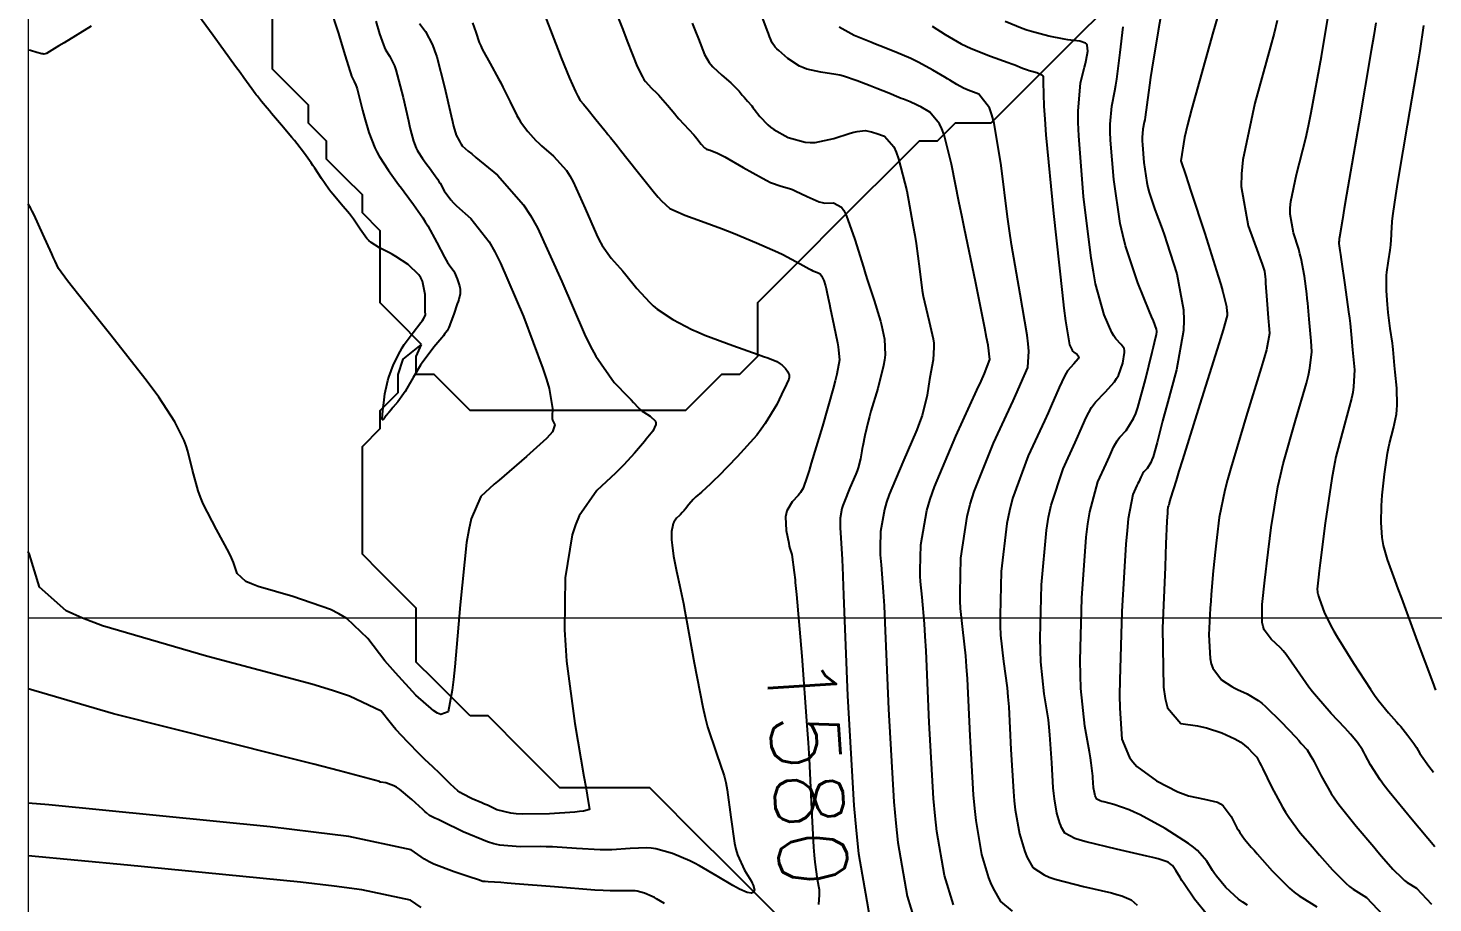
# Model space of a CAD drawing. Header units: metres. Extents: x 837117 to 838477, y 1189012 to 1191015.
# Drawn here: x 837476.5 to 837554.7, y 1189198 to 1189246.7 of the extents above; entities that cross this region are included whole.
import ezdxf

# ---------------------------------------------------------------- set-up
doc = ezdxf.new("R2010")
doc.units = ezdxf.units.M
doc.header["$LTSCALE"] = 0.3
doc.layers.add('COORD', color=7, linetype='Continuous', lineweight=20)
doc.layers.add('DRENAJE', color=5, linetype='Continuous', lineweight=25)
doc.layers.add('COTAS 10', color=1, linetype='Continuous')
doc.layers.add('COTAS INT', color=252, linetype='Continuous')
doc.styles.get("Standard").update_dxf_attribs({"font": 'simplex.shx'})

msp = doc.modelspace()

# ---------------------------------------------------------------- linework, layer by layer
at = {"layer": 'COORD'}
msp.add_line((837476.514, 1189213.872), (838476.514, 1189213.872), dxfattribs=at)
msp.add_lwpolyline([(837476.514, 1189013.872), (838476.514, 1189013.872), (838476.514, 1191013.872), (837476.514, 1191013.872)], close=True, dxfattribs=at)
at = {"layer": 'COTAS 10'}
for points, elevation in [([(837505.187, 1189247.647), (837505.873, 1189245.851), (837506.038, 1189245.43), (837506.191, 1189245.042), (837506.652, 1189243.915), (837506.978, 1189243.169), (837507.047, 1189243.022), (837507.106, 1189242.9), (837507.243, 1189242.671), (837507.422, 1189242.472), (837507.509, 1189242.368), (837507.611, 1189242.244), (837508.115, 1189241.62), (837508.61, 1189241.002), (837508.707, 1189240.882), (837508.787, 1189240.783), (837508.929, 1189240.611), (837509.173, 1189240.304), (837509.317, 1189240.121), (837509.494, 1189239.895), (837510.409, 1189238.727), (837511.378, 1189237.531), (837511.588, 1189237.287), (837511.774, 1189237.082), (837512.236, 1189236.66), (837512.686, 1189236.447), (837512.864, 1189236.374), (837513.066, 1189236.295), (837513.986, 1189235.959), (837515.109, 1189235.545), (837515.438, 1189235.417), (837515.775, 1189235.283), (837517.058, 1189234.75), (837518.243, 1189234.224), (837518.518, 1189234.094), (837518.771, 1189233.97), (837519.493, 1189233.582), (837519.988, 1189233.299), (837520.097, 1189233.242), (837520.193, 1189233.194), (837520.442, 1189233.102), (837520.599, 1189233.014), (837520.638, 1189232.971), (837520.675, 1189232.919), (837520.795, 1189232.66), (837520.89, 1189232.357), (837520.912, 1189232.277), (837520.932, 1189232.2), (837520.99, 1189231.934), (837521.074, 1189231.509), (837521.112, 1189231.331), (837521.155, 1189231.126), (837521.362, 1189230.169), (837521.559, 1189229.187), (837521.596, 1189228.967), (837521.626, 1189228.769), (837521.672, 1189228.242), (837521.525, 1189227.444), (837521.433, 1189227.076), (837521.319, 1189226.643), (837520.721, 1189224.549), (837520.106, 1189222.491), (837519.981, 1189222.082), (837519.875, 1189221.742), (837519.654, 1189221.094), (837519.502, 1189220.859), (837519.439, 1189220.779), (837519.367, 1189220.693), (837519.032, 1189220.328), (837518.744, 1189219.837), (837518.701, 1189219.672), (837518.675, 1189219.494), (837518.713, 1189218.744), (837518.846, 1189218.03), (837518.88, 1189217.875), (837518.912, 1189217.739), (837519.016, 1189217.399), (837519.158, 1189216.4), (837519.2, 1189216.002), (837519.215, 1189215.847), (837519.278, 1189215.174), (837519.569, 1189211.748), (837519.859, 1189207.882), (837519.923, 1189206.931), (837519.979, 1189206.033), (837520.122, 1189203.223), (837520.228, 1189201.123), (837520.261, 1189200.673), (837520.295, 1189200.28), (837520.433, 1189199.335), (837520.534, 1189198.769), (837520.547, 1189198.615), (837520.552, 1189198.463), (837520.513, 1189197.924)], 1580), ([(837526.837, 1189246.8), (837527.555, 1189246.34), (837528.448, 1189245.83), (837528.717, 1189245.698), (837528.996, 1189245.57), (837530.082, 1189245.14), (837531.055, 1189244.792), (837531.262, 1189244.716), (837531.442, 1189244.648), (837531.867, 1189244.475), (837532.14, 1189244.366), (837532.224, 1189244.339), (837532.312, 1189244.313), (837532.659, 1189244.228), (837532.938, 1189244.097), (837532.983, 1189244.042), (837533.015, 1189243.979), (837533.01, 1189243.683), (837533.041, 1189242.349), (837533.094, 1189241.632), (837533.167, 1189240.764), (837533.59, 1189236.374), (837534.059, 1189231.985), (837534.161, 1189231.118), (837534.25, 1189230.401), (837534.471, 1189229.071), (837534.623, 1189228.778), (837534.669, 1189228.715), (837534.717, 1189228.661), (837534.903, 1189228.53), (837534.993, 1189228.404), (837534.981, 1189228.352), (837534.951, 1189228.294), (837534.709, 1189228.022), (837534.372, 1189227.624), (837534.282, 1189227.486), (837534.195, 1189227.336), (837533.893, 1189226.693), (837533.454, 1189225.67), (837533.28, 1189225.28), (837533.083, 1189224.844), (837532.179, 1189222.885), (837531.308, 1189220.526), (837531.131, 1189219.838), (837530.982, 1189219.134), (837530.674, 1189216.465), (837530.616, 1189214.011), (837530.624, 1189213.442), (837530.643, 1189212.921), (837530.8, 1189211.441), (837531.001, 1189209.982), (837531.049, 1189209.476), (837531.092, 1189208.924), (837531.219, 1189206.56), (837531.354, 1189204.222), (837531.402, 1189203.687), (837531.455, 1189203.201), (837531.689, 1189201.85), (837531.965, 1189200.937), (837532.046, 1189200.726), (837532.128, 1189200.533), (837532.439, 1189199.991), (837533.067, 1189199.571), (837533.349, 1189199.455), (837533.677, 1189199.341), (837535.253, 1189198.931), (837536.805, 1189198.568), (837537.118, 1189198.484), (837537.382, 1189198.406), (837537.914, 1189198.183), (837538.24, 1189197.882)], 1590), ([(837546.034, 1189247.124), (837545.862, 1189246.42), (837545.669, 1189245.665), (837544.796, 1189242.52), (837544.122, 1189239.358), (837544.055, 1189238.593), (837544.039, 1189237.877), (837544.411, 1189235.691), (837544.984, 1189234.164), (837545.094, 1189233.864), (837545.184, 1189233.617), (837545.335, 1189233.168), (837545.364, 1189232.859), (837545.377, 1189232.701), (837545.392, 1189232.511), (837545.465, 1189231.563), (837545.541, 1189230.574), (837545.558, 1189230.358), (837545.573, 1189230.168), (837545.614, 1189229.693), (837545.432, 1189228.796), (837545.308, 1189228.34), (837545.151, 1189227.794), (837544.317, 1189225.074), (837543.45, 1189222.201), (837543.273, 1189221.56), (837543.123, 1189220.985), (837542.808, 1189219.464), (837542.674, 1189218.347), (837542.638, 1189218.026), (837542.602, 1189217.701), (837542.476, 1189216.486), (837542.365, 1189215.182), (837542.339, 1189214.801), (837542.314, 1189214.411), (837542.238, 1189212.929), (837542.304, 1189211.61), (837542.369, 1189211.323), (837542.454, 1189211.069), (837542.929, 1189210.434), (837543.518, 1189210.061), (837543.676, 1189209.972), (837543.83, 1189209.89), (837544.369, 1189209.646), (837544.976, 1189209.285), (837545.175, 1189209.129), (837545.387, 1189208.948), (837546.262, 1189208.092), (837547.067, 1189207.234), (837547.234, 1189207.052), (837547.378, 1189206.894), (837547.698, 1189206.526), (837547.917, 1189206.177), (837547.997, 1189206.032), (837548.085, 1189205.866), (837548.475, 1189205.091), (837549.045, 1189204.105), (837549.248, 1189203.806), (837549.469, 1189203.496), (837550.431, 1189202.281), (837551.406, 1189201.131), (837551.636, 1189200.862), (837551.848, 1189200.615), (837552.472, 1189199.898), (837552.984, 1189199.384), (837553.126, 1189199.265), (837553.269, 1189199.155), (837553.785, 1189198.839), (837554.627, 1189197.94)], 1600), ([(837511.938, 1189197.99), (837511.492, 1189198.247), (837511.37, 1189198.31), (837511.25, 1189198.369), (837510.826, 1189198.55), (837510.409, 1189198.665), (837510.294, 1189198.682), (837510.179, 1189198.693), (837509.765, 1189198.68), (837508.909, 1189198.68), (837508.515, 1189198.7), (837508.053, 1189198.728), (837505.819, 1189198.9), (837503.624, 1189199.084), (837503.186, 1189199.119), (837502.822, 1189199.148), (837502.124, 1189199.196), (837501.948, 1189199.202), (837501.913, 1189199.204), (837501.885, 1189199.206), (837501.832, 1189199.214), (837501.578, 1189199.299), (837501.422, 1189199.35), (837501.229, 1189199.413), (837500.223, 1189199.737), (837499.097, 1189200.171), (837498.828, 1189200.303), (837498.578, 1189200.44), (837497.831, 1189200.974), (837494.36, 1189201.701), (837492.392, 1189201.959), (837489.988, 1189202.242), (837477.671, 1189203.466), (837476.514, 1189203.572)], 1580)]:
    msp.add_lwpolyline(points, dxfattribs=dict(at, elevation=elevation))
at = {"layer": 'COTAS INT'}
for points, elevation in [([(837543.716, 1189250.76), (837542.475, 1189246.483), (837541.261, 1189242.162), (837541.039, 1189241.31), (837540.868, 1189240.607), (837540.664, 1189239.313), (837540.943, 1189238.496), (837541.076, 1189238.095), (837541.233, 1189237.617), (837542.002, 1189235.259), (837542.752, 1189232.9), (837542.897, 1189232.423), (837543.016, 1189232.021), (837543.216, 1189231.206), (837543.237, 1189230.935), (837543.242, 1189230.877), (837543.246, 1189230.826), (837543.256, 1189230.702), (837543.028, 1189229.899), (837542.881, 1189229.42), (837542.698, 1189228.829), (837541.738, 1189225.768), (837540.759, 1189222.662), (837540.565, 1189222.042), (837540.404, 1189221.527), (837540.1, 1189220.536), (837540.029, 1189220.282), (837540.015, 1189220.231), (837540.003, 1189220.188), (837539.981, 1189220.106), (837539.975, 1189220.083), (837539.971, 1189220.073), (837539.965, 1189220.064), (837539.96, 1189220.058), (837539.957, 1189220.055), (837539.955, 1189220.05), (837539.951, 1189220.042), (837539.949, 1189220.036), (837539.942, 1189220.021), (837539.93, 1189219.894), (837539.926, 1189219.819), (837539.921, 1189219.727), (837539.898, 1189219.255), (837539.844, 1189217.988), (837539.82, 1189217.396), (837539.792, 1189216.699), (837539.655, 1189213.309), (837539.711, 1189210.017), (837539.804, 1189209.381), (837539.931, 1189208.865), (837540.668, 1189207.997), (837541.6, 1189207.864), (837541.85, 1189207.81), (837542.096, 1189207.75), (837542.953, 1189207.473), (837543.686, 1189207.148), (837543.853, 1189207.057), (837544.004, 1189206.966), (837544.422, 1189206.634), (837544.686, 1189206.352), (837544.742, 1189206.292), (837544.789, 1189206.24), (837544.894, 1189206.119), (837545.053, 1189205.825), (837545.135, 1189205.664), (837545.233, 1189205.469), (837545.72, 1189204.476), (837546.327, 1189203.344), (837546.5, 1189203.06), (837546.675, 1189202.79), (837547.323, 1189201.92), (837548, 1189201.126), (837548.193, 1189200.903), (837548.388, 1189200.678), (837549.111, 1189199.853), (837549.852, 1189199.11), (837550.057, 1189198.936), (837550.263, 1189198.777), (837551.01, 1189198.32), (837552.228, 1189197.02)], 1598), ([(837539.767, 1189248.581), (837539.416, 1189246.544), (837539.066, 1189244.419), (837538.991, 1189243.947), (837538.926, 1189243.526), (837538.774, 1189242.425), (837538.687, 1189241.748), (837538.663, 1189241.593), (837538.64, 1189241.454), (837538.56, 1189241.07), (837538.519, 1189240.61), (837538.522, 1189240.422), (837538.531, 1189240.207), (837538.611, 1189239.214), (837538.776, 1189238.107), (837538.839, 1189237.82), (837538.908, 1189237.542), (837539.218, 1189236.611), (837539.625, 1189235.529), (837539.755, 1189235.155), (837539.892, 1189234.749), (837540.452, 1189233.017), (837540.82, 1189231.018), (837540.836, 1189230.444), (837540.815, 1189229.861), (837540.432, 1189227.682), (837539.886, 1189225.7), (837539.762, 1189225.24), (837539.65, 1189224.82), (837539.347, 1189223.627), (837539.126, 1189222.834), (837539.066, 1189222.667), (837539.007, 1189222.522), (837538.797, 1189222.187), (837538.617, 1189221.999), (837538.576, 1189221.947), (837538.539, 1189221.896), (837538.439, 1189221.711), (837538.327, 1189221.449), (837538.282, 1189221.349), (837538.232, 1189221.238), (837538.001, 1189220.737), (837537.744, 1189219.39), (837537.678, 1189218.744), (837537.613, 1189217.981), (837537.394, 1189214.24), (837537.268, 1189210.403), (837537.262, 1189209.579), (837537.268, 1189208.859), (837537.393, 1189207.118), (837537.813, 1189206.114), (837538.004, 1189205.858), (837538.229, 1189205.612), (837539.312, 1189204.804), (837540.512, 1189204.195), (837540.811, 1189204.075), (837541.094, 1189203.976), (837541.997, 1189203.794), (837542.713, 1189203.618), (837542.88, 1189203.523), (837543.033, 1189203.409), (837543.47, 1189202.827), (837543.795, 1189202.199), (837543.878, 1189202.055), (837543.957, 1189201.925), (837544.215, 1189201.56), (837544.594, 1189201.121), (837544.75, 1189200.943), (837544.927, 1189200.741), (837545.751, 1189199.807), (837546.72, 1189198.835), (837546.989, 1189198.608), (837547.258, 1189198.4), (837548.235, 1189197.801)], 1596), ([(837493.379, 1189247.637), (837493.699, 1189246.671), (837493.785, 1189246.402), (837493.869, 1189246.131), (837494.164, 1189245.145), (837494.413, 1189244.324), (837494.469, 1189244.157), (837494.52, 1189244.017), (837494.654, 1189243.73), (837494.759, 1189243.516), (837494.791, 1189243.422), (837494.824, 1189243.313), (837494.955, 1189242.794), (837495.119, 1189242.128), (837495.174, 1189241.926), (837495.233, 1189241.716), (837495.478, 1189240.895), (837495.811, 1189240.038), (837495.924, 1189239.806), (837496.047, 1189239.576), (837496.568, 1189238.765), (837497.135, 1189237.991), (837497.288, 1189237.786), (837497.439, 1189237.583), (837497.965, 1189236.883), (837498.477, 1189236.146), (837498.618, 1189235.921), (837498.759, 1189235.686), (837499.264, 1189234.761), (837499.691, 1189233.951), (837499.782, 1189233.789), (837499.861, 1189233.653), (837500.05, 1189233.386), (837500.171, 1189233.231), (837500.208, 1189233.166), (837500.247, 1189233.091), (837500.398, 1189232.739), (837500.52, 1189232.36), (837500.54, 1189232.268), (837500.554, 1189232.181), (837500.555, 1189231.916), (837500.479, 1189231.602), (837500.444, 1189231.486), (837500.404, 1189231.356), (837500.209, 1189230.78), (837500.011, 1189230.235), (837499.969, 1189230.125), (837499.932, 1189230.032), (837499.844, 1189229.846), (837499.698, 1189229.664), (837499.625, 1189229.574), (837499.538, 1189229.468), (837499.104, 1189228.943), (837498.607, 1189228.298), (837498.48, 1189228.117), (837498.358, 1189227.933), (837497.954, 1189227.259), (837497.593, 1189226.634), (837497.498, 1189226.482), (837497.404, 1189226.339), (837497.084, 1189225.899), (837496.823, 1189225.577), (837496.766, 1189225.509), (837496.716, 1189225.449), (837496.595, 1189225.31), (837496.508, 1189225.21), (837496.481, 1189225.175), (837496.452, 1189225.137), (837496.336, 1189224.975), (837496.244, 1189224.897), (837496.23, 1189224.913), (837496.222, 1189224.945), (837496.235, 1189225.196), (837496.285, 1189225.588), (837496.3, 1189225.709), (837496.316, 1189225.835), (837496.377, 1189226.338), (837496.49, 1189226.917), (837496.539, 1189227.092), (837496.594, 1189227.273), (837496.858, 1189227.979), (837497.215, 1189228.708), (837497.33, 1189228.903), (837497.451, 1189229.095), (837497.947, 1189229.765), (837498.38, 1189230.31), (837498.463, 1189230.422), (837498.528, 1189230.519), (837498.628, 1189230.729), (837498.621, 1189230.967), (837498.619, 1189231.081), (837498.617, 1189231.216), (837498.61, 1189231.874), (837498.46, 1189232.612), (837498.369, 1189232.796), (837498.255, 1189232.972), (837497.663, 1189233.533), (837496.973, 1189233.985), (837496.798, 1189234.091), (837496.629, 1189234.189), (837496.076, 1189234.475), (837495.6, 1189234.773), (837495.479, 1189234.879), (837495.364, 1189234.995), (837494.99, 1189235.499), (837494.623, 1189236.06), (837494.512, 1189236.212), (837494.396, 1189236.362), (837493.945, 1189236.893), (837493.487, 1189237.429), (837493.367, 1189237.582), (837493.249, 1189237.738), (837492.85, 1189238.319), (837492.471, 1189238.897), (837492.367, 1189239.051), (837492.263, 1189239.202), (837491.891, 1189239.723), (837491.471, 1189240.272), (837491.337, 1189240.44), (837491.195, 1189240.614), (837490.621, 1189241.303), (837490.07, 1189241.951), (837489.944, 1189242.1), (837489.829, 1189242.236), (837489.508, 1189242.615), (837489.275, 1189242.901), (837489.215, 1189242.977), (837489.158, 1189243.053), (837488.968, 1189243.316), (837488.529, 1189243.926), (837488.315, 1189244.221), (837488.061, 1189244.569), (837486.807, 1189246.281), (837485.583, 1189247.951)], 1572), ([(837554.812, 1189201.137), (837553.539, 1189202.641), (837552.264, 1189204.202), (837551.995, 1189204.552), (837551.763, 1189204.867), (837551.229, 1189205.706), (837550.937, 1189206.263), (837550.858, 1189206.4), (837550.78, 1189206.529), (837550.502, 1189206.932), (837550.111, 1189207.396), (837549.961, 1189207.564), (837549.794, 1189207.749), (837549.038, 1189208.56), (837548.214, 1189209.494), (837548.003, 1189209.756), (837547.8, 1189210.021), (837547.127, 1189210.99), (837546.528, 1189211.847), (837546.37, 1189212.041), (837546.217, 1189212.217), (837545.694, 1189212.692), (837545.315, 1189213.203), (837545.252, 1189213.399), (837545.208, 1189213.62), (837545.202, 1189214.62), (837545.348, 1189215.981), (837545.4, 1189216.431), (837545.457, 1189216.912), (837545.703, 1189218.912), (837546.079, 1189221.165), (837546.217, 1189221.806), (837546.37, 1189222.455), (837547.047, 1189224.858), (837547.66, 1189226.936), (837547.773, 1189227.379), (837547.86, 1189227.766), (837547.971, 1189228.683), (837547.918, 1189229.293), (837547.902, 1189229.485), (837547.885, 1189229.686), (837547.822, 1189230.499), (837547.74, 1189231.399), (837547.712, 1189231.657), (837547.681, 1189231.918), (837547.551, 1189232.891), (837547.368, 1189233.867), (837547.304, 1189234.13), (837547.234, 1189234.39), (837546.934, 1189235.303), (837546.757, 1189236.345), (837546.764, 1189236.686), (837546.797, 1189237.05), (837547.118, 1189238.556), (837547.622, 1189240.571), (837547.77, 1189241.256), (837547.921, 1189241.996), (837548.497, 1189245.125), (837548.992, 1189248.022)], 1602), ([(837495.869, 1189247.091), (837496.08, 1189246.387), (837496.291, 1189245.762), (837496.351, 1189245.618), (837496.413, 1189245.487), (837496.645, 1189245.12), (837496.903, 1189244.596), (837496.981, 1189244.366), (837497.063, 1189244.1), (837497.382, 1189242.829), (837497.678, 1189241.538), (837497.745, 1189241.258), (837497.805, 1189241.012), (837497.97, 1189240.402), (837498.119, 1189240.017), (837498.17, 1189239.913), (837498.225, 1189239.81), (837498.459, 1189239.445), (837498.714, 1189239.098), (837498.782, 1189239.006), (837498.85, 1189238.915), (837499.086, 1189238.6), (837499.316, 1189238.269), (837499.38, 1189238.168), (837499.443, 1189238.063), (837499.67, 1189237.648), (837500.035, 1189237.141), (837500.186, 1189236.978), (837500.358, 1189236.806), (837501.158, 1189236.101), (837502.179, 1189234.798), (837502.491, 1189234.249), (837502.815, 1189233.618), (837504.089, 1189230.657), (837505.162, 1189227.745), (837505.36, 1189227.145), (837505.514, 1189226.634), (837505.709, 1189225.533), (837505.675, 1189225.079), (837505.684, 1189224.975), (837505.701, 1189224.882), (837505.83, 1189224.626), (837505.7, 1189224.237), (837505.554, 1189224.06), (837505.36, 1189223.854), (837504.263, 1189222.856), (837503.014, 1189221.79), (837502.725, 1189221.54), (837502.459, 1189221.309), (837501.704, 1189220.636), (837501.165, 1189219.379), (837501.036, 1189218.78), (837500.916, 1189218.072), (837500.556, 1189214.605), (837500.269, 1189211.15), (837500.196, 1189210.448), (837500.124, 1189209.858), (837499.888, 1189208.646), (837499.477, 1189208.493), (837499.297, 1189208.569), (837499.087, 1189208.696), (837498.086, 1189209.584), (837496.954, 1189210.81), (837496.662, 1189211.15), (837496.378, 1189211.491), (837495.43, 1189212.724), (837494.246, 1189213.835), (837493.815, 1189214.098), (837493.338, 1189214.342), (837491.241, 1189215.065), (837489.312, 1189215.624), (837488.941, 1189215.765), (837488.64, 1189215.901), (837488.144, 1189216.342), (837487.947, 1189216.963), (837487.836, 1189217.212), (837487.699, 1189217.494), (837486.997, 1189218.793), (837486.267, 1189220.222), (837486.112, 1189220.587), (837485.978, 1189220.939), (837485.663, 1189222.095), (837485.404, 1189223.159), (837485.304, 1189223.452), (837485.192, 1189223.743), (837484.688, 1189224.79), (837483.788, 1189226.161), (837483.426, 1189226.658), (837483.016, 1189227.205), (837481.128, 1189229.605), (837479.337, 1189231.836), (837478.988, 1189232.277), (837478.702, 1189232.641), (837478.198, 1189233.32), (837478.013, 1189233.721), (837477.927, 1189233.91), (837477.827, 1189234.134), (837477.343, 1189235.226), (837476.85, 1189236.301), (837476.744, 1189236.514), (837476.652, 1189236.691), (837476.514, 1189236.898)], 1574), ([(837501.243, 1189246.996), (837501.435, 1189246.473), (837501.623, 1189245.902), (837501.703, 1189245.719), (837501.794, 1189245.524), (837502.223, 1189244.731), (837502.701, 1189243.875), (837502.824, 1189243.642), (837502.943, 1189243.41), (837503.339, 1189242.586), (837503.713, 1189241.839), (837503.819, 1189241.656), (837503.926, 1189241.483), (837504.319, 1189240.943), (837504.782, 1189240.447), (837504.933, 1189240.301), (837505.094, 1189240.151), (837505.758, 1189239.579), (837506.473, 1189238.768), (837506.665, 1189238.468), (837506.856, 1189238.135), (837507.526, 1189236.66), (837508.145, 1189235.207), (837508.303, 1189234.889), (837508.456, 1189234.606), (837508.962, 1189233.888), (837509.467, 1189233.338), (837509.619, 1189233.162), (837509.777, 1189232.975), (837510.392, 1189232.213), (837511.094, 1189231.441), (837511.307, 1189231.248), (837511.528, 1189231.063), (837512.392, 1189230.473), (837513.462, 1189229.929), (837513.813, 1189229.774), (837514.188, 1189229.617), (837515.737, 1189229.032), (837517.149, 1189228.532), (837517.436, 1189228.428), (837517.679, 1189228.339), (837518.18, 1189228.14), (837518.381, 1189228.018), (837518.434, 1189227.977), (837518.486, 1189227.933), (837518.663, 1189227.747), (837518.799, 1189227.565), (837518.825, 1189227.523), (837518.846, 1189227.484), (837518.878, 1189227.376), (837518.873, 1189227.291), (837518.87, 1189227.267), (837518.866, 1189227.244), (837518.846, 1189227.159), (837518.729, 1189226.891), (837518.664, 1189226.753), (837518.585, 1189226.586), (837518.183, 1189225.751), (837517.546, 1189224.684), (837517.318, 1189224.372), (837517.069, 1189224.051), (837515.986, 1189222.832), (837514.934, 1189221.759), (837514.704, 1189221.531), (837514.502, 1189221.334), (837513.993, 1189220.871), (837513.683, 1189220.603), (837513.605, 1189220.529), (837513.53, 1189220.455), (837513.29, 1189220.186), (837513.101, 1189219.952), (837513.059, 1189219.901), (837513.022, 1189219.855), (837512.923, 1189219.735), (837512.831, 1189219.636), (837512.798, 1189219.602), (837512.761, 1189219.567), (837512.602, 1189219.417), (837512.451, 1189219.203), (837512.42, 1189219.127), (837512.393, 1189219.043), (837512.333, 1189218.678), (837512.331, 1189218.216), (837512.341, 1189218.071), (837512.354, 1189217.918), (837512.439, 1189217.303), (837512.56, 1189216.654), (837512.596, 1189216.48), (837512.633, 1189216.308), (837512.775, 1189215.706), (837512.99, 1189214.685), (837513.073, 1189214.249), (837513.165, 1189213.747), (837513.581, 1189211.38), (837514.065, 1189208.902), (837514.2, 1189208.33), (837514.336, 1189207.807), (837514.83, 1189206.333), (837515.256, 1189205.087), (837515.348, 1189204.709), (837515.43, 1189204.316), (837515.633, 1189202.777), (837515.829, 1189201.331), (837515.906, 1189200.997), (837515.993, 1189200.691), (837516.39, 1189199.828), (837516.756, 1189199.246), (837516.823, 1189199.119), (837516.876, 1189199.007), (837516.943, 1189198.721), (837516.863, 1189198.586), (837516.823, 1189198.568), (837516.775, 1189198.558), (837516.538, 1189198.593), (837516.108, 1189198.787), (837515.938, 1189198.879), (837515.747, 1189198.986), (837514.875, 1189199.509), (837513.876, 1189200.083), (837513.605, 1189200.223), (837513.337, 1189200.354), (837512.388, 1189200.759), (837511.457, 1189201.016), (837511.2, 1189201.055), (837510.943, 1189201.08), (837510.018, 1189201.05), (837509, 1189200.975), (837508.684, 1189200.971), (837508.354, 1189200.974), (837507.039, 1189201.046), (837505.699, 1189201.132), (837505.352, 1189201.144), (837505.017, 1189201.15), (837503.895, 1189201.13), (837502.768, 1189201.226), (837502.43, 1189201.305), (837502.08, 1189201.408), (837500.72, 1189201.968), (837499.562, 1189202.54), (837499.339, 1189202.65), (837499.159, 1189202.738), (837498.862, 1189202.882), (837498.697, 1189203.023), (837498.6, 1189203.109), (837498.481, 1189203.216), (837497.865, 1189203.773), (837497.181, 1189204.335), (837497.019, 1189204.446), (837496.869, 1189204.536), (837496.426, 1189204.698), (837496.148, 1189204.731), (837496.102, 1189204.739), (837496.07, 1189204.748), (837496.064, 1189204.777), (837493.846, 1189205.37), (837492.419, 1189205.734), (837490.639, 1189206.185), (837481.275, 1189208.535), (837476.514, 1189209.92)], 1578), ([(837498.307, 1189246.957), (837498.636, 1189246.511), (837499.028, 1189245.762), (837499.14, 1189245.45), (837499.255, 1189245.093), (837499.683, 1189243.422), (837500.053, 1189241.814), (837500.131, 1189241.496), (837500.197, 1189241.232), (837500.347, 1189240.739), (837500.422, 1189240.605), (837500.441, 1189240.569), (837500.459, 1189240.532), (837500.521, 1189240.404), (837500.58, 1189240.287), (837500.596, 1189240.258), (837500.613, 1189240.231), (837500.674, 1189240.147), (837501.013, 1189239.851), (837501.205, 1189239.691), (837501.439, 1189239.497), (837502.638, 1189238.511), (837504.085, 1189236.869), (837504.476, 1189236.261), (837504.862, 1189235.587), (837506.219, 1189232.599), (837507.473, 1189229.656), (837507.794, 1189229.01), (837508.104, 1189228.438), (837509.129, 1189226.984), (837509.913, 1189226.175), (837510.07, 1189226.01), (837510.203, 1189225.871), (837510.467, 1189225.581), (837510.63, 1189225.432), (837510.698, 1189225.382), (837510.777, 1189225.328), (837511.144, 1189225.101), (837511.429, 1189224.819), (837511.455, 1189224.73), (837511.458, 1189224.636), (837511.278, 1189224.259), (837510.923, 1189223.824), (837510.816, 1189223.694), (837510.704, 1189223.56), (837510.27, 1189223.04), (837509.668, 1189222.388), (837509.452, 1189222.171), (837509.213, 1189221.937), (837508.17, 1189220.958), (837507.179, 1189219.555), (837506.973, 1189219.054), (837506.796, 1189218.504), (837506.406, 1189216.113), (837506.37, 1189213.22), (837506.416, 1189212.355), (837506.487, 1189211.461), (837506.948, 1189208.001), (837507.451, 1189205.051), (837507.548, 1189204.48), (837507.627, 1189204.015), (837507.76, 1189203.22), (837507.427, 1189203.122), (837507.211, 1189203.095), (837506.943, 1189203.069), (837505.528, 1189202.976), (837504.008, 1189202.955), (837503.672, 1189202.973), (837503.374, 1189203.002), (837502.607, 1189203.193), (837502.074, 1189203.446), (837501.925, 1189203.514), (837501.774, 1189203.581), (837501.221, 1189203.814), (837500.696, 1189204.076), (837500.562, 1189204.161), (837500.434, 1189204.252), (837500.016, 1189204.623), (837499.633, 1189205.017), (837499.527, 1189205.122), (837499.421, 1189205.225), (837499.041, 1189205.581), (837498.597, 1189206.002), (837498.45, 1189206.145), (837498.293, 1189206.3), (837497.643, 1189206.959), (837496.981, 1189207.671), (837496.817, 1189207.86), (837496.66, 1189208.045), (837496.165, 1189208.682), (837494.406, 1189209.526), (837493.453, 1189209.841), (837492.298, 1189210.192), (837486.444, 1189211.754), (837480.655, 1189213.432), (837479.542, 1189213.856), (837478.641, 1189214.263), (837477.153, 1189215.585), (837476.592, 1189217.396), (837476.514, 1189217.572)], 1576), ([(837480.022, 1189246.796), (837478.518, 1189245.886), (837478.222, 1189245.707), (837477.978, 1189245.559), (837477.534, 1189245.286), (837477.389, 1189245.253), (837477.334, 1189245.256), (837477.273, 1189245.265), (837476.997, 1189245.341), (837476.641, 1189245.442), (837476.528, 1189245.466), (837476.514, 1189245.469)], 1572), ([(837509.317, 1189247.37), (837509.607, 1189246.611), (837509.856, 1189245.965), (837510.41, 1189244.567), (837510.701, 1189243.98), (837510.784, 1189243.845), (837510.869, 1189243.721), (837511.185, 1189243.374), (837511.522, 1189243.06), (837511.62, 1189242.958), (837511.72, 1189242.85), (837512.099, 1189242.403), (837512.502, 1189241.917), (837512.618, 1189241.784), (837512.735, 1189241.652), (837513.568, 1189240.751), (837513.659, 1189240.646), (837513.743, 1189240.548), (837513.978, 1189240.244), (837514.166, 1189240.029), (837514.221, 1189239.988), (837514.276, 1189239.954), (837514.482, 1189239.895), (837514.892, 1189239.744), (837515.076, 1189239.652), (837515.29, 1189239.538), (837516.318, 1189238.944), (837517.387, 1189238.337), (837517.627, 1189238.214), (837517.843, 1189238.111), (837518.42, 1189237.904), (837518.899, 1189237.766), (837519.053, 1189237.707), (837519.216, 1189237.639), (837519.883, 1189237.317), (837520.549, 1189237.032), (837520.713, 1189236.988), (837520.866, 1189236.958), (837521.345, 1189236.974), (837521.781, 1189236.731), (837521.908, 1189236.538), (837522.038, 1189236.29), (837522.532, 1189234.942), (837523.007, 1189233.384), (837523.126, 1189233.004), (837523.239, 1189232.647), (837523.601, 1189231.543), (837523.89, 1189230.628), (837523.956, 1189230.39), (837524.017, 1189230.159), (837524.187, 1189229.378), (837524.209, 1189228.509), (837524.176, 1189228.222), (837524.125, 1189227.914), (837523.802, 1189226.634), (837523.427, 1189225.375), (837523.345, 1189225.081), (837523.271, 1189224.811), (837523.082, 1189224.03), (837522.967, 1189223.447), (837522.939, 1189223.301), (837522.915, 1189223.163), (837522.843, 1189222.719), (837522.717, 1189222.229), (837522.659, 1189222.061), (837522.59, 1189221.879), (837522.254, 1189221.105), (837521.926, 1189220.322), (837521.862, 1189220.134), (837521.809, 1189219.959), (837521.714, 1189219.433), (837521.704, 1189219.038), (837521.706, 1189218.947), (837521.709, 1189218.864), (837521.734, 1189218.626), (837521.816, 1189217.118), (837521.854, 1189216.234), (837521.857, 1189216.172), (837521.9, 1189215.148), (837522.123, 1189209.538), (837522.474, 1189203.436), (837522.601, 1189202.04), (837522.74, 1189200.771), (837523.201, 1189198.106), (837523.349, 1189197.247)], 1582), ([(837513.482, 1189246.979), (837513.664, 1189246.503), (837513.82, 1189246.097), (837514.168, 1189245.22), (837514.423, 1189244.791), (837514.521, 1189244.668), (837514.631, 1189244.543), (837515.127, 1189244.077), (837515.622, 1189243.649), (837515.732, 1189243.549), (837515.83, 1189243.456), (837516.083, 1189243.186), (837516.263, 1189242.968), (837516.315, 1189242.909), (837516.368, 1189242.85), (837516.563, 1189242.638), (837516.788, 1189242.377), (837516.859, 1189242.287), (837516.934, 1189242.189), (837517.236, 1189241.769), (837517.678, 1189241.306), (837517.84, 1189241.18), (837518.021, 1189241.056), (837518.82, 1189240.618), (837519.765, 1189240.346), (837520.037, 1189240.327), (837520.315, 1189240.332), (837521.355, 1189240.551), (837522.276, 1189240.847), (837522.477, 1189240.901), (837522.656, 1189240.943), (837523.111, 1189240.991), (837523.461, 1189240.924), (837523.574, 1189240.893), (837523.694, 1189240.856), (837524.185, 1189240.68), (837524.699, 1189240.086), (837524.834, 1189239.785), (837524.966, 1189239.426), (837525.413, 1189237.638), (837525.781, 1189235.652), (837525.862, 1189235.167), (837525.934, 1189234.71), (837526.12, 1189233.297), (837526.281, 1189232.102), (837526.338, 1189231.782), (837526.4, 1189231.468), (837526.668, 1189230.374), (837526.886, 1189229.401), (837526.917, 1189229.163), (837526.934, 1189228.937), (837526.891, 1189228.235), (837526.763, 1189227.559), (837526.727, 1189227.351), (837526.691, 1189227.134), (837526.559, 1189226.273), (837526.269, 1189225.142), (837526.134, 1189224.755), (837525.975, 1189224.335), (837525.201, 1189222.549), (837524.444, 1189220.743), (837524.295, 1189220.31), (837524.173, 1189219.906), (837523.954, 1189218.691), (837523.932, 1189217.781), (837523.935, 1189217.571), (837523.942, 1189217.378), (837524, 1189216.83), (837524.112, 1189215.334), (837524.153, 1189214.544), (837524.198, 1189213.592), (837524.397, 1189208.793), (837524.694, 1189203.633), (837524.801, 1189202.452), (837524.919, 1189201.379), (837525.434, 1189198.397), (837526.044, 1189196.381)], 1584), ([(837528.017, 1189197.9), (837527.519, 1189199.548), (837527.098, 1189201.986), (837527.001, 1189202.864), (837526.914, 1189203.829), (837526.671, 1189208.049), (837526.496, 1189212.036), (837526.451, 1189212.855), (837526.408, 1189213.55), (837526.267, 1189215.033), (837526.176, 1189215.892), (837526.165, 1189216.194), (837526.16, 1189216.525), (837526.194, 1189217.949), (837526.538, 1189219.853), (837526.729, 1189220.486), (837526.962, 1189221.164), (837528.147, 1189223.993), (837529.325, 1189226.55), (837529.552, 1189227.057), (837529.737, 1189227.476), (837530.047, 1189228.26), (837529.942, 1189229.055), (837529.865, 1189229.481), (837529.767, 1189229.995), (837529.24, 1189232.596), (837528.632, 1189235.533), (837528.484, 1189236.26), (837528.344, 1189236.95), (837527.908, 1189239.128), (837527.493, 1189240.749), (837527.365, 1189241.086), (837527.232, 1189241.375), (837526.706, 1189242.019), (837526.195, 1189242.307), (837526.071, 1189242.373), (837525.956, 1189242.432), (837525.603, 1189242.591), (837525.237, 1189242.736), (837525.113, 1189242.786), (837524.979, 1189242.84), (837524.412, 1189243.069), (837523.759, 1189243.331), (837523.571, 1189243.406), (837523.38, 1189243.482), (837522.662, 1189243.766), (837521.904, 1189244.017), (837521.686, 1189244.072), (837521.466, 1189244.122), (837520.644, 1189244.25), (837519.848, 1189244.42), (837519.643, 1189244.496), (837519.446, 1189244.585), (837518.793, 1189245.01), (837518.291, 1189245.45), (837518.189, 1189245.549), (837518.103, 1189245.637), (837517.926, 1189245.873), (837517.785, 1189246.229), (837517.721, 1189246.394), (837517.647, 1189246.588), (837517.291, 1189247.526)], 1586), ([(837542.164, 1189197.333), (837541.437, 1189198.222), (837540.854, 1189199.077), (837540.732, 1189199.261), (837540.627, 1189199.423), (837540.392, 1189199.816), (837540.253, 1189200.036), (837540.208, 1189200.088), (837540.162, 1189200.136), (837539.974, 1189200.28), (837539.407, 1189200.463), (837539.122, 1189200.536), (837538.782, 1189200.619), (837537.091, 1189200.999), (837535.402, 1189201.406), (837535.063, 1189201.506), (837534.78, 1189201.599), (837534.222, 1189201.89), (837534.036, 1189202.214), (837533.987, 1189202.329), (837533.939, 1189202.455), (837533.774, 1189203.001), (837533.634, 1189203.808), (837533.602, 1189204.099), (837533.573, 1189204.418), (837533.493, 1189205.815), (837533.39, 1189207.368), (837533.347, 1189207.786), (837533.298, 1189208.198), (837533.066, 1189209.644), (837532.877, 1189211.435), (837532.854, 1189212.065), (837532.844, 1189212.754), (837532.914, 1189215.724), (837533.192, 1189218.75), (837533.313, 1189219.473), (837533.454, 1189220.147), (837534.12, 1189222.169), (837534.799, 1189223.642), (837534.947, 1189223.97), (837535.078, 1189224.263), (837535.409, 1189225.032), (837535.703, 1189225.577), (837535.811, 1189225.729), (837535.931, 1189225.881), (837536.461, 1189226.432), (837536.982, 1189227.017), (837537.096, 1189227.189), (837537.197, 1189227.367), (837537.453, 1189228.048), (837537.54, 1189228.64), (837537.535, 1189228.762), (837537.517, 1189228.865), (837537.346, 1189229.086), (837537.046, 1189229.401), (837536.947, 1189229.563), (837536.841, 1189229.758), (837536.401, 1189230.734), (837535.932, 1189232.467), (837535.807, 1189233.139), (837535.685, 1189233.895), (837535.263, 1189237.321), (837534.99, 1189240.707), (837534.961, 1189241.438), (837534.952, 1189242.079), (837535.088, 1189243.649), (837535.314, 1189244.521), (837535.361, 1189244.721), (837535.401, 1189244.905), (837535.491, 1189245.421), (837535.453, 1189245.748), (837535.412, 1189245.813), (837535.359, 1189245.866), (837535.059, 1189245.965), (837534.559, 1189246.024), (837534.381, 1189246.052), (837534.184, 1189246.086), (837533.329, 1189246.253), (837532.365, 1189246.501), (837532.099, 1189246.586), (837531.835, 1189246.678), (837530.888, 1189247.072)], 1592), ([(837551.532, 1189246.995), (837551.414, 1189246.284), (837551.273, 1189245.447), (837550.578, 1189241.37), (837549.9, 1189237.421), (837549.771, 1189236.665), (837549.666, 1189236.055), (837549.499, 1189235.068), (837549.495, 1189235.033), (837549.494, 1189235.022), (837549.494, 1189235.011), (837549.491, 1189234.97), (837549.488, 1189234.925), (837549.486, 1189234.912), (837549.485, 1189234.899), (837549.477, 1189234.85), (837549.47, 1189234.798), (837549.469, 1189234.784), (837549.468, 1189234.768), (837549.468, 1189234.712), (837549.52, 1189234.325), (837549.552, 1189234.102), (837549.591, 1189233.828), (837549.796, 1189232.419), (837550.009, 1189230.904), (837550.054, 1189230.564), (837550.092, 1189230.257), (837550.178, 1189229.434), (837550.229, 1189228.799), (837550.245, 1189228.611), (837550.262, 1189228.418), (837550.329, 1189227.674), (837550.288, 1189226.735), (837550.237, 1189226.419), (837550.169, 1189226.078), (837549.778, 1189224.642), (837549.305, 1189222.829), (837549.186, 1189222.25), (837549.071, 1189221.637), (837548.697, 1189219.147), (837548.423, 1189216.938), (837548.37, 1189216.502), (837548.328, 1189216.142), (837548.263, 1189215.48), (837548.275, 1189215.318), (837548.282, 1189215.275), (837548.29, 1189215.232), (837548.334, 1189215.081), (837548.416, 1189214.856), (837548.449, 1189214.766), (837548.486, 1189214.665), (837548.656, 1189214.201), (837549.026, 1189213.436), (837549.189, 1189213.144), (837549.379, 1189212.819), (837550.282, 1189211.355), (837551.235, 1189209.902), (837551.456, 1189209.584), (837551.659, 1189209.301), (837552.235, 1189208.584), (837552.676, 1189208.1), (837552.794, 1189207.965), (837552.909, 1189207.83), (837553.306, 1189207.338), (837553.643, 1189206.881), (837553.72, 1189206.768), (837553.79, 1189206.661), (837553.983, 1189206.321), (837554.481, 1189205.628), (837554.743, 1189205.299)], 1604), ([(837554.859, 1189209.862), (837554.69, 1189210.308), (837553.848, 1189212.581), (837552.969, 1189214.977), (837552.777, 1189215.5), (837552.608, 1189215.963), (837552.184, 1189217.124), (837551.958, 1189217.906), (837551.914, 1189218.128), (837551.879, 1189218.353), (837551.817, 1189219.187), (837551.84, 1189220.118), (837551.858, 1189220.404), (837551.881, 1189220.701), (837552.007, 1189221.878), (837552.18, 1189223.033), (837552.234, 1189223.317), (837552.289, 1189223.585), (837552.508, 1189224.427), (837552.678, 1189225.22), (837552.702, 1189225.459), (837552.716, 1189225.705), (837552.686, 1189226.665), (837552.606, 1189227.542), (837552.588, 1189227.737), (837552.573, 1189227.912), (837552.535, 1189228.37), (837552.488, 1189228.813), (837552.468, 1189228.978), (837552.444, 1189229.161), (837552.329, 1189229.976), (837552.213, 1189230.866), (837552.189, 1189231.096), (837552.167, 1189231.319), (837552.117, 1189232.067), (837552.116, 1189232.751), (837552.125, 1189232.934), (837552.138, 1189233.114), (837552.222, 1189233.739), (837552.316, 1189234.33), (837552.336, 1189234.489), (837552.353, 1189234.645), (837552.395, 1189235.189), (837552.424, 1189235.694), (837552.433, 1189235.825), (837552.443, 1189235.953), (837552.482, 1189236.383), (837552.632, 1189237.382), (837552.711, 1189237.869), (837552.807, 1189238.446), (837553.29, 1189241.289), (837553.789, 1189244.232), (837553.895, 1189244.873), (837553.986, 1189245.438), (837554.2, 1189246.849)], 1606), ([(837531.301, 1189197.553), (837530.656, 1189198.092), (837530.22, 1189198.853), (837530.104, 1189199.123), (837529.991, 1189199.418), (837529.604, 1189200.699), (837529.277, 1189202.593), (837529.202, 1189203.275), (837529.134, 1189204.026), (837528.945, 1189207.304), (837528.794, 1189210.48), (837528.75, 1189211.165), (837528.705, 1189211.766), (837528.533, 1189213.237), (837528.41, 1189214.407), (837528.395, 1189214.818), (837528.388, 1189215.268), (837528.434, 1189217.207), (837528.772, 1189219.518), (837528.949, 1189220.202), (837529.163, 1189220.905), (837530.239, 1189223.601), (837531.332, 1189225.962), (837531.557, 1189226.452), (837531.748, 1189226.873), (837532.157, 1189227.803), (837532.206, 1189228.715), (837532.17, 1189229.124), (837532.113, 1189229.6), (837531.728, 1189231.887), (837531.246, 1189234.646), (837531.128, 1189235.42), (837531.016, 1189236.198), (837530.666, 1189239.046), (837530.289, 1189241.405), (837530.161, 1189241.875), (837530.021, 1189242.265), (837529.43, 1189243.016), (837528.84, 1189243.24), (837528.702, 1189243.3), (837528.575, 1189243.358), (837528.206, 1189243.558), (837527.819, 1189243.799), (837527.681, 1189243.882), (837527.529, 1189243.973), (837526.867, 1189244.365), (837526.095, 1189244.785), (837525.873, 1189244.894), (837525.648, 1189245.001), (837524.806, 1189245.36), (837523.924, 1189245.708), (837523.674, 1189245.808), (837523.421, 1189245.909), (837522.486, 1189246.285), (837521.654, 1189246.745)], 1588), ([(837544.374, 1189197.886), (837544.117, 1189198.057), (837543.879, 1189198.231), (837543.177, 1189198.872), (837542.662, 1189199.496), (837542.542, 1189199.658), (837542.432, 1189199.815), (837542.117, 1189200.344), (837541.608, 1189200.924), (837541.376, 1189201.113), (837541.105, 1189201.315), (837539.797, 1189202.147), (837538.407, 1189202.91), (837538.084, 1189203.068), (837537.788, 1189203.203), (837536.942, 1189203.498), (837536.39, 1189203.631), (837536.28, 1189203.663), (837536.187, 1189203.694), (837536.005, 1189203.789), (837535.944, 1189203.895), (837535.928, 1189203.932), (837535.913, 1189203.974), (837535.859, 1189204.152), (837535.813, 1189204.415), (837535.803, 1189204.51), (837535.793, 1189204.615), (837535.767, 1189205.071), (837535.688, 1189205.812), (837535.646, 1189206.096), (837535.594, 1189206.414), (837535.333, 1189207.848), (837535.111, 1189209.95), (837535.084, 1189210.689), (837535.072, 1189211.497), (837535.154, 1189214.982), (837535.402, 1189218.365), (837535.496, 1189219.109), (837535.599, 1189219.769), (837536.061, 1189221.453), (837536.516, 1189222.44), (837536.615, 1189222.66), (837536.703, 1189222.856), (837536.924, 1189223.371), (837537.121, 1189223.737), (837537.194, 1189223.838), (837537.274, 1189223.94), (837537.629, 1189224.309), (837538.043, 1189224.97), (837538.16, 1189225.256), (837538.278, 1189225.586), (837538.714, 1189227.148), (837539.076, 1189228.66), (837539.148, 1189228.958), (837539.208, 1189229.205), (837539.321, 1189229.661), (837539.341, 1189229.775), (837539.342, 1189229.805), (837539.341, 1189229.835), (837539.322, 1189229.939), (837539.143, 1189230.398), (837539.041, 1189230.651), (837538.916, 1189230.959), (837538.277, 1189232.529), (837537.593, 1189234.581), (837537.44, 1189235.194), (837537.302, 1189235.825), (837536.937, 1189238.268), (837536.76, 1189240.457), (837536.741, 1189240.93), (837536.736, 1189241.345), (837536.824, 1189242.36), (837537.002, 1189243.205), (837537.053, 1189243.513), (837537.105, 1189243.853), (837537.297, 1189245.346), (837537.464, 1189246.767)], 1594), ([(837498.382, 1189197.758), (837497.798, 1189198.176), (837495.086, 1189198.744), (837493.548, 1189198.945), (837491.67, 1189199.166), (837482.045, 1189200.123), (837476.514, 1189200.63)], 1582)]:
    msp.add_lwpolyline(points, dxfattribs=dict(at, elevation=elevation))
at = {"layer": 'DRENAJE'}
for points in [[(837498.41, 1189229.093, 0), (837497.116, 1189230.412, 0), (837496.117, 1189231.412, 0), (837496.117, 1189235.41, 0), (837495.117, 1189236.41, 0), (837495.117, 1189237.41, 0), (837494.117, 1189238.409, 0), (837493.118, 1189239.409, 0), (837493.118, 1189240.409, 0), (837492.118, 1189241.408, 0), (837492.118, 1189242.408, 0), (837491.118, 1189243.408, 0), (837490.119, 1189244.407, 0), (837490.119, 1189250.405, 0), (837489.119, 1189251.405, 0), (837489.119, 1189252.405, 0), (837488.119, 1189253.404, 0), (837487.12, 1189254.404, 0), (837486.12, 1189255.404, 0), (837485.12, 1189256.403, 0), (837485.12, 1189257.403, 0)], [(837536.103, 1189247.406, 0), (837535.103, 1189246.407, 0), (837534.104, 1189245.407, 0), (837533.104, 1189244.407, 0), (837532.105, 1189243.408, 0), (837530.105, 1189241.408, 0), (837528.106, 1189241.408, 0), (837527.106, 1189240.409, 0), (837526.107, 1189240.409, 0), (837525.107, 1189239.409, 0), (837524.107, 1189238.409, 0), (837523.108, 1189237.41, 0), (837522.108, 1189236.41, 0), (837521.108, 1189235.41, 0), (837520.109, 1189234.411, 0), (837519.109, 1189233.411, 0), (837518.109, 1189232.411, 0), (837517.11, 1189231.412, 0), (837517.11, 1189228.413, 0), (837516.11, 1189227.413, 0), (837515.11, 1189227.413, 0), (837514.111, 1189226.413, 0), (837513.111, 1189225.414, 0), (837501.115, 1189225.414, 0), (837500.115, 1189226.413, 0), (837499.116, 1189227.413, 0), (837498.116, 1189227.413, 0), (837498.116, 1189228.413, 0), (837498.41, 1189229.093, 0)], [(837501.115, 1189208.419, 0), (837500.115, 1189209.419, 0), (837499.116, 1189210.419, 0), (837498.116, 1189211.418, 0), (837498.116, 1189214.417, 0), (837497.116, 1189215.417, 0), (837496.117, 1189216.417, 0), (837495.117, 1189217.416, 0), (837495.117, 1189223.414, 0), (837496.117, 1189224.414, 0), (837496.117, 1189225.414, 0), (837497.116, 1189226.413, 0), (837497.116, 1189227.413, 0), (837497.39, 1189228.273, 0), (837498.41, 1189229.093, 0)], [(837517.11, 1189198.423, 0), (837516.11, 1189199.422, 0), (837515.11, 1189200.422, 0), (837514.111, 1189201.422, 0), (837513.111, 1189202.421, 0), (837512.111, 1189203.421, 0), (837511.112, 1189204.421, 0), (837506.113, 1189204.421, 0), (837505.114, 1189205.42, 0), (837504.114, 1189206.42, 0), (837502.115, 1189208.419, 0), (837501.115, 1189208.419, 0)], [(837518.109, 1189197.423, 0), (837517.11, 1189198.423, 0)]]:
    msp.add_polyline3d(points, dxfattribs=at)

# ---------------------------------------------------------------- texts
at = {"layer": 'COTAS 10', "insert": (837517.568, 1189211.744, 1580), "char_height": 3.8, "attachment_point": 7, "rotation": 273.6717}
msp.add_mtext('1580', dxfattribs=at)

doc.saveas('drawing.dxf')
